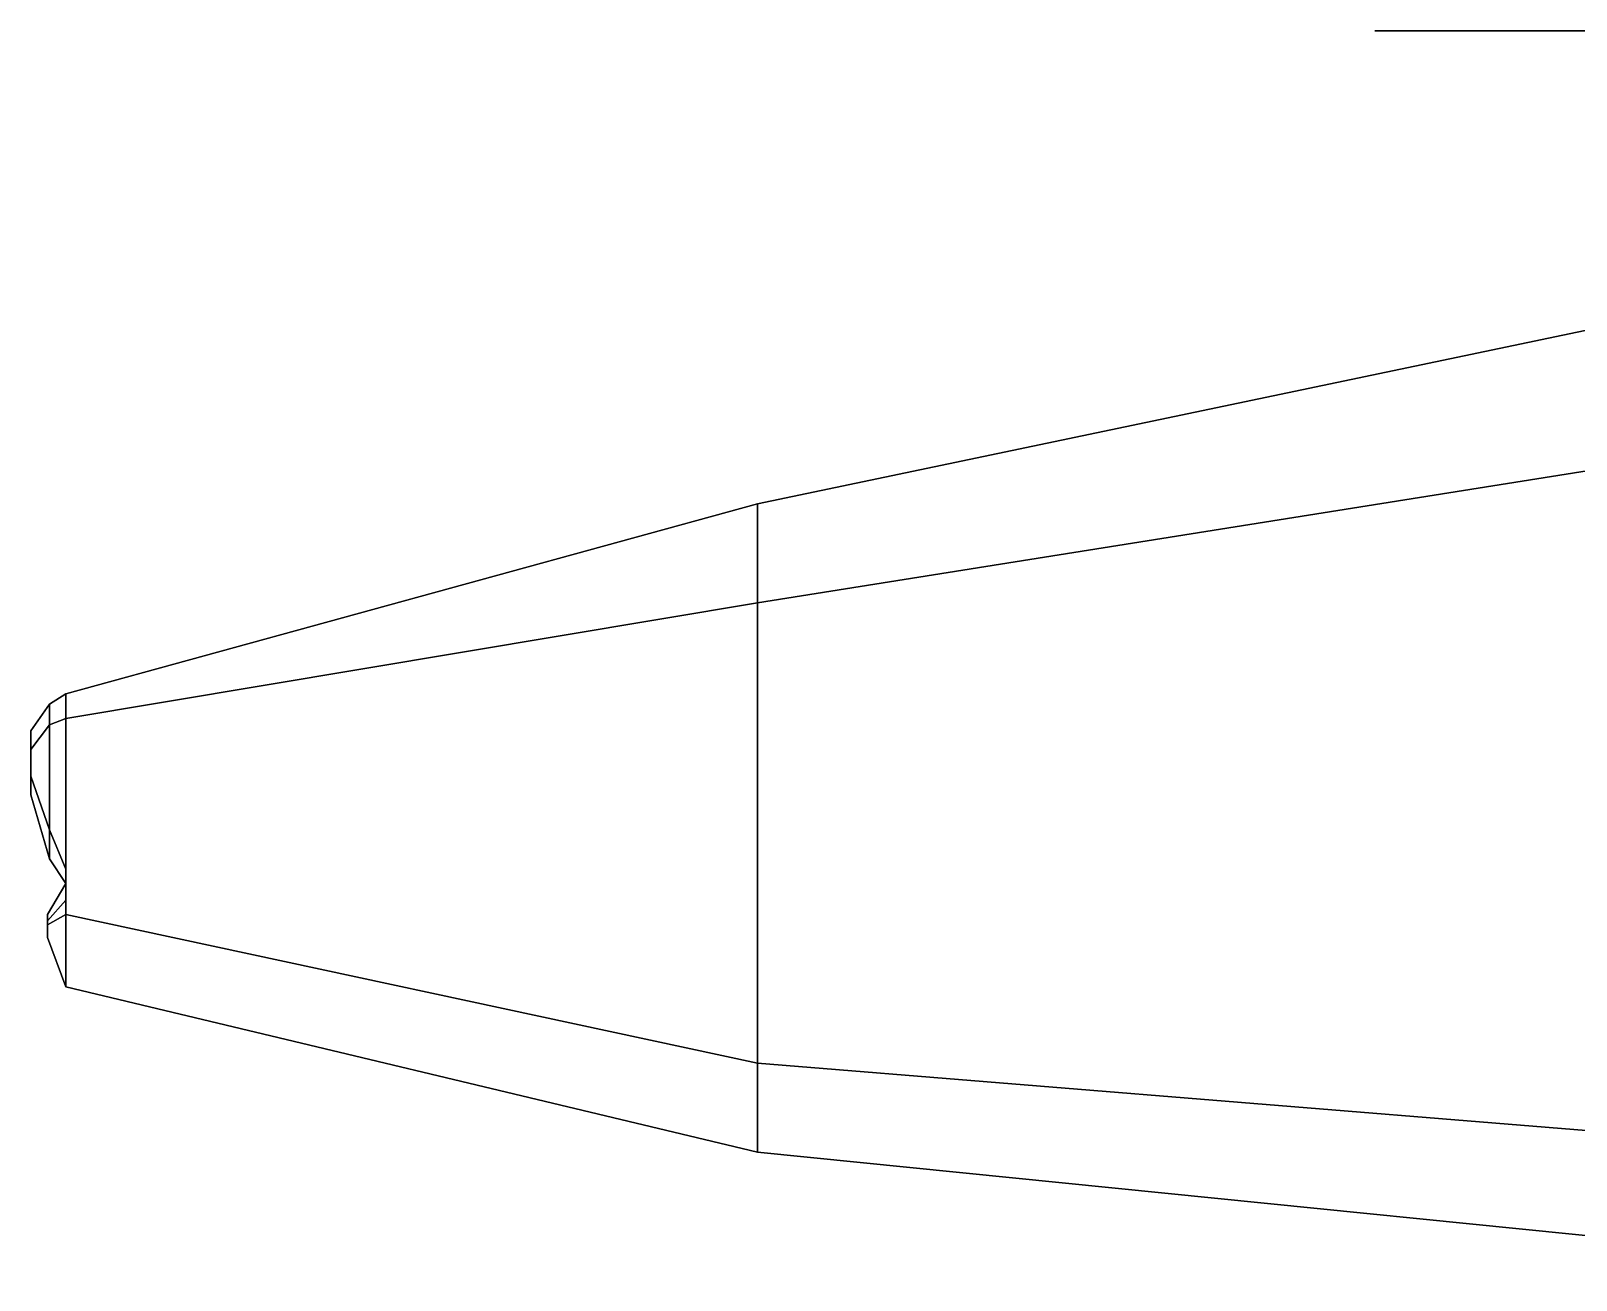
# Model space of a CAD drawing. Header units: millimetres. Extents: x -11.1 to 11.1, y -9.1 to 41.6.
# Drawn here: x -11.05 to -3.57, y -0.61 to 5.44 of the extents above; entities that cross this region are included whole.
import ezdxf

# ---------------------------------------------------------------- set-up
doc = ezdxf.new("R2010")
doc.units = ezdxf.units.MM
doc.layers.add('prop', color=1, linetype='Continuous')
doc.layers.add('wing2', color=5, linetype='Continuous')

msp = doc.modelspace()

# ---------------------------------------------------------------- linework, layer by layer
at = {"layer": 'prop'}
for points in [[(-4.54, 5.44, -0.12), (-4.52, 5.44, -0.09), (-4.52, 5.44, -0.18), (-4.54, 5.44, -0.17)], [(-4.54, 5.44, -0.17), (-4.52, 5.44, -0.18), (-4.52, 5.44, -0.09), (-4.54, 5.44, -0.12)], [(-4.52, 5.44, -0.18), (-4.17, 5.44, -0.22), (-4.17, 5.44, -0.02), (-4.52, 5.44, -0.09)], [(-4.52, 5.44, -0.09), (-4.17, 5.44, -0.02), (-4.17, 5.44, -0.22), (-4.52, 5.44, -0.18)], [(-4.17, 5.44, -0.22), (-3.88, 5.44, -0.24), (-3.88, 5.44, 0.01), (-4.17, 5.44, -0.02)], [(-4.17, 5.44, -0.02), (-3.88, 5.44, 0.01), (-3.88, 5.44, -0.24), (-4.17, 5.44, -0.22)], [(-3.88, 5.44, 0.01), (-3.59, 5.44, 0.01), (-3.59, 5.44, -0.25), (-3.88, 5.44, -0.24)], [(-3.88, 5.44, -0.24), (-3.59, 5.44, -0.25), (-3.59, 5.44, 0.01), (-3.88, 5.44, 0.01)], [(-3.59, 5.44, -0.25), (-3.38, 5.44, -0.24), (-3.38, 5.44, -0.02), (-3.59, 5.44, 0.01)], [(-3.59, 5.44, 0.01), (-3.38, 5.44, -0.02), (-3.38, 5.44, -0.24), (-3.59, 5.44, -0.25)]]:
    msp.add_3dface(points, dxfattribs=at)
at = {"layer": 'wing2'}
for points in [[(-1.37, 4.44, -0.47), (-7.53, 3.15, 0.17), (-7.53, 2.67, -0.06), (-1.37, 3.65, -0.84)], [(-1.37, 3.65, -0.07), (-7.53, 2.67, 0.37), (-7.53, 3.15, 0.17), (-1.37, 4.44, -0.47)], [(-7.53, 2.67, -0.06), (-7.53, 0.44, -0.06), (-1.37, -0.06, -0.84), (-1.37, 3.65, -0.84)], [(-1.37, -0.06, -0.07), (-7.53, 0.44, 0.37), (-7.53, 2.67, 0.37), (-1.37, 3.65, -0.07)], [(-7.53, 2.67, 0.37), (-10.88, 2.11, 0.6), (-10.88, 2.23, 0.52), (-7.53, 3.15, 0.17)], [(-7.53, 3.15, 0.17), (-10.88, 2.23, 0.52), (-10.88, 2.11, 0.39), (-7.53, 2.67, -0.06)], [(-7.53, 0.44, 0.37), (-10.88, 1.16, 0.6), (-10.88, 2.11, 0.6), (-7.53, 2.67, 0.37)], [(-10.88, 2.11, 0.39), (-10.88, 1.16, 0.39), (-7.53, 0.44, -0.06), (-7.53, 2.67, -0.06)], [(-10.96, 2.18, 0.53), (-11.05, 2.05, 0.56), (-11.05, 1.96, 0.53), (-10.96, 2.08, 0.41)], [(-10.96, 2.08, 0.6), (-11.05, 1.96, 0.59), (-11.05, 2.05, 0.56), (-10.96, 2.18, 0.53)], [(-10.88, 2.23, 0.52), (-10.96, 2.18, 0.53), (-10.96, 2.08, 0.41), (-10.88, 2.11, 0.39)], [(-10.88, 2.11, 0.6), (-10.96, 2.08, 0.6), (-10.96, 2.18, 0.53), (-10.88, 2.23, 0.52)], [(-10.96, 2.08, 0.41), (-10.96, 1.57, 0.41), (-10.88, 1.38, 0.39), (-10.88, 2.11, 0.39)], [(-10.88, 1.38, 0.6), (-10.96, 1.57, 0.6), (-10.96, 2.08, 0.6), (-10.88, 2.11, 0.6)], [(-11.05, 1.96, 0.53), (-11.05, 1.83, 0.53), (-10.96, 1.57, 0.41), (-10.96, 2.08, 0.41)], [(-10.96, 1.57, 0.6), (-11.05, 1.83, 0.59), (-11.05, 1.96, 0.59), (-10.96, 2.08, 0.6)], [(-11.05, 1.96, 0.59), (-11.05, 1.83, 0.59), (-11.05, 1.74, 0.56), (-11.05, 2.05, 0.56)], [(-11.05, 2.05, 0.56), (-11.05, 1.74, 0.56), (-11.05, 1.83, 0.53), (-11.05, 1.96, 0.53)], [(-10.96, 1.43, 0.53), (-11.05, 1.74, 0.56), (-11.05, 1.83, 0.59), (-10.96, 1.57, 0.6)], [(-10.96, 1.57, 0.41), (-11.05, 1.83, 0.53), (-11.05, 1.74, 0.56), (-10.96, 1.43, 0.53)], [(-10.88, 1.31, 0.52), (-10.96, 1.43, 0.53), (-10.96, 1.57, 0.6), (-10.88, 1.38, 0.6)], [(-10.88, 1.38, 0.39), (-10.96, 1.57, 0.41), (-10.96, 1.43, 0.53), (-10.88, 1.31, 0.52)], [(-10.88, 1.23, 0.6), (-10.97, 1.13, 0.6), (-10.97, 1.16, 0.53), (-10.88, 1.31, 0.52)], [(-10.88, 1.31, 0.52), (-10.97, 1.16, 0.53), (-10.97, 1.13, 0.41), (-10.88, 1.23, 0.39)], [(-10.97, 1.13, 0.41), (-10.97, 1.11, 0.41), (-10.88, 1.16, 0.39), (-10.88, 1.23, 0.39)], [(-10.88, 1.16, 0.6), (-10.97, 1.11, 0.6), (-10.97, 1.13, 0.6), (-10.88, 1.23, 0.6)], [(-10.88, 0.81, 0.52), (-10.97, 1.05, 0.53), (-10.97, 1.11, 0.6), (-10.88, 1.16, 0.6)], [(-10.88, 1.16, 0.39), (-10.97, 1.11, 0.41), (-10.97, 1.05, 0.53), (-10.88, 0.81, 0.52)], [(-10.97, 1.13, 0.6), (-10.97, 1.11, 0.6), (-10.97, 1.05, 0.53), (-10.97, 1.16, 0.53)], [(-10.97, 1.16, 0.53), (-10.97, 1.05, 0.53), (-10.97, 1.11, 0.41), (-10.97, 1.13, 0.41)], [(-7.53, 0.01, 0.17), (-10.88, 0.81, 0.52), (-10.88, 1.16, 0.6), (-7.53, 0.44, 0.37)], [(-7.53, 0.44, -0.06), (-10.88, 1.16, 0.39), (-10.88, 0.81, 0.52), (-7.53, 0.01, 0.17)], [(-1.37, -0.06, -0.84), (-7.53, 0.44, -0.06), (-7.53, 0.01, 0.17), (-1.37, -0.61, -0.47)], [(-1.37, -0.61, -0.47), (-7.53, 0.01, 0.17), (-7.53, 0.44, 0.37), (-1.37, -0.06, -0.07)]]:
    msp.add_3dface(points, dxfattribs=at)

doc.saveas('drawing.dxf')
